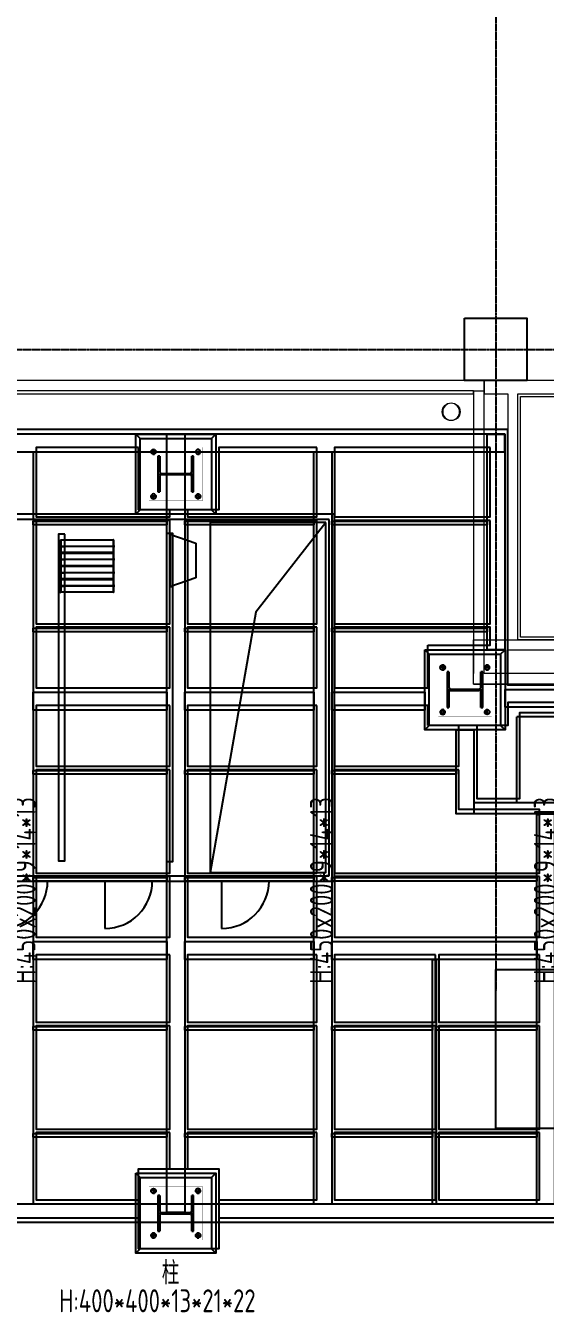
# Model space of a CAD drawing. Extents: x -3450 to 27857, y -1288 to 11880.
# Drawn here: x 6313 to 6896, y -1081 to 363 of the extents above; entities that cross this region are included whole.
import ezdxf
from ezdxf.enums import TextEntityAlignment as Align

# ---------------------------------------------------------------- set-up
doc = ezdxf.new("R2010")
doc.units = 0
for name, pattern in [('188K-SM-03-F20-MECH-鋼構-Y2257103$0$188K-SM-03-F10-MECH-鋼構-Y2257103$0$CENTER', [2, 1.25, -0.25, 0.25, -0.25]), ('X-S-FAB-L20$0$COL-CEN-LIN', [3.25, 2.5, -0.25, 0.25, -0.25]), ('X-S-FAB-L20$0$JJP_虛線(退縮線、投影線、地下室範圍、非屬本工程、圖面分區)', [0.45, 0.3, -0.15]), ('X-S-FAB-L20$0$虛線', [0.004233, 0.002117, -0.002117])]:
    doc.linetypes.add(name, pattern=pattern)
for name, color, linetype in [('188K-SM-03-F20-MECH-EQ-Y2257103$0$HEPA', 6, 'Continuous'), ('188K-SM-03-F20-MECH-EQ-Y2257103$0$桶濾', 125, 'Continuous'), ('188K-SM-03-F20-MECH-鋼構-Y2257103$0$188K-SM-03-F10-MECH-鋼構-Y2257103$0$0-Block Center-Line', 1, '188K-SM-03-F20-MECH-鋼構-Y2257103$0$188K-SM-03-F10-MECH-鋼構-Y2257103$0$CENTER'), ('188K-SM-03-F20-MECH-鋼構-Y2257103$0$188K-SM-03-F10-MECH-鋼構-Y2257103$0$0-CF-AAS-鋼構', 241, 'Continuous'), ('188K-SM-03-F20-MECH-鋼構-Y2257103$0$188K-SM-03-F10-MECH-鋼構-Y2257103$0$X-S-FAB-L20$0$1_l20平面圖_1_S-BEAM-SHOW', 9, 'Continuous'), ('X-S-FAB-L20$0$1_l20平面圖_1_A-OBJE-MEP', 8, 'Continuous'), ('X-S-FAB-L20$0$1_l20平面圖_1_A-STRS', 8, 'Continuous'), ('X-S-FAB-L20$0$1_l20平面圖_1_A-WALL-EX', 8, 'Continuous'), ('X-S-FAB-L20$0$1_l20平面圖_1_A-WALL-IN', 8, 'Continuous'), ('X-S-FAB-L20$0$1_l20平面圖_1_S-SLAB-SHOW', 8, 'Continuous'), ('X-S-FAB-L20$0$BLOCK', 8, 'Continuous'), ('X-S-FAB-L20$0$CCL', 8, 'X-S-FAB-L20$0$COL-CEN-LIN'), ('X-S-FAB-L20$0$COL-S', 8, 'Continuous'), ('X-S-FAB-L20$0$Steel Frame-188K', 8, 'Continuous')]:
    doc.layers.add(name, color=color, linetype=linetype)
doc.styles.add('188K-SM-03-F20-MECH-鋼構-Y2257103$0$188K-SM-03-F10-MECH-鋼構-Y2257103$0$X-F2-L05-E-PPB-EQ-50K$0$AA-TXT', font='isocp.shx', dxfattribs={"width": 0.8, "bigfont": 'china.shx'})

# ---------------------------------------------------------------- blocks, each defined once
blk = doc.blocks.new('X-S-FAB-L20$0$FAB2-L05')
at = {"layer": 'X-S-FAB-L20$0$CCL'}
for p, q in [((-19320, 11005), (-19320, 0)), ((-26880, 720), (1210, 720))]:
    blk.add_line(p, q, dxfattribs=at)
at = {"layer": 'X-S-FAB-L20$0$COL-S'}
blk.add_lwpolyline([(-19355, 755), (-19285, 755), (-19285, 685), (-19355, 685)], close=True, dxfattribs=at)
blk = doc.blocks.new('X-S-FAB-L20$0$A$C75d98542')
at = {"layer": 'X-S-FAB-L20$0$Steel Frame-188K'}
for points in [[(10800, -116.2), (10175, -116.2), (10175, -200), (10041.2, -200), (10041.2, 90), (5067, 90), (5067, -197.2), (4254.4, -197.2), (4254.4, 90), (-55, 90), (-55, -740)], [(3090, -795), (3840, -795)], [(3930, -795), (4680, -795)]]:
    blk.add_lwpolyline(points, dxfattribs=at)
for points in [[(3840, 70), (3725, 70), (3725, -8), (3875, -8), (3875, 0), (3840, 0)], [(4040, 70), (3930, 70), (3930, 0), (3895, 0), (3895, -8), (4040, -8)], [(4234.4, 70), (4060, 70), (4060, -8), (4234.4, -8)], [(3875, -12), (3725, -12), (3725, -128), (3875, -128)], [(4040, -12), (3895, -12), (3895, -128), (4040, -128)], [(4234.4, -12), (4060, -12), (4060, -128), (4234.4, -128)], [(3875, -132), (3725, -132), (3725, -200), (3875, -200)], [(4040, -132), (3895, -132), (3895, -200), (4040, -200)], [(4164.4, -152.2), (4234.4, -152.2), (4234.4, -132), (4060, -132), (4060, -200), (4164.4, -200)], [(5135, -216.5), (4254.4, -216.5), (4254.4, -242.2), (4219.4, -242.2), (4219.4, -324.2), (4267.8, -324.2), (4267.8, -227.7), (5077.8, -227.7), (5077.8, -336.7), (5022, -336.7), (5022, -408), (5135, -408)], [(3875, -220), (3725, -220), (3725, -288), (3875, -288)], [(4040, -220), (3895, -220), (3895, -288), (4040, -288)], [(4164.4, -242.2), (4164.4, -220), (4060, -220), (4060, -288), (4199.4, -288), (4199.4, -242.2)], [(3875, -292), (3725, -292), (3725, -408), (3875, -408)], [(4040, -292), (3895, -292), (3895, -408), (4040, -408)], [(4199.4, -292), (4060, -292), (4060, -408), (4290, -408), (4290, -336.7), (4219.4, -336.7), (4199.4, -336.7)], [(3875, -412), (3725, -412), (3725, -480), (3875, -480)], [(4040, -412), (3895, -412), (3895, -480), (4040, -480)], [(4290, -412), (4060, -412), (4060, -480), (4290, -480)], [(3875, -500), (3725, -500), (3725, -575.5), (3875, -575.5)], [(4040, -500), (3895, -500), (3895, -575.5), (4040, -575.5)], [(4173, -500), (4060, -500), (4060, -575.5), (4173, -575.5)], [(4290, -500), (4177, -500), (4177, -575.5), (4290, -575.5)], [(3875, -579.5), (3725, -579.5), (3725, -695.5), (3875, -695.5)], [(4040, -579.5), (3895, -579.5), (3895, -695.5), (4040, -695.5)], [(4173, -579.5), (4060, -579.5), (4060, -695.5), (4173, -695.5)], [(4290, -579.5), (4177, -579.5), (4177, -695.5), (4290, -695.5)], [(3875, -699.5), (3725, -699.5), (3725, -775), (3840, -775), (3840, -740), (3875, -740)], [(4040, -699.5), (3895, -699.5), (3895, -740), (3930, -740), (3930, -775), (4040, -775)], [(4173, -699.5), (4060, -699.5), (4060, -775), (4173, -775)], [(4290, -699.5), (4177, -699.5), (4177, -775), (4290, -775)], [(3840, -740), (3930, -740), (3930, -830), (3840, -830)]]:
    blk.add_lwpolyline(points, close=True, dxfattribs=at)
blk = doc.blocks.new('X-S-FAB-L20')
at = {"layer": 'X-S-FAB-L20$0$1_l20平面圖_1_A-OBJE-MEP', "color": 8, "lineweight": 0, "ltscale": 10, "flags": 128}
blk.add_lwpolyline([(6799.5, -70, 1), (6780.5, -70, 1)], format="xyb", close=True, dxfattribs=at)
at = {"layer": 'X-S-FAB-L20$0$1_l20平面圖_1_A-OBJE-MEP', "color": 8, "lineweight": 0, "ltscale": 10}
blk.add_circle((6790, -70), 10, dxfattribs=at)
at = {"layer": 'X-S-FAB-L20$0$1_l20平面圖_1_A-STRS', "color": 12, "lineweight": 0, "ltscale": 10}
for p, q in [((6868, -323), (6868, -53)), ((6868, -53), (6985.3, -53)), ((6868, -323), (6868, -53)), ((6868, -53), (7016, -53)), ((7042, -323), (6868, -323)), ((7042, -323), (6868, -323))]:
    blk.add_line(p, q, dxfattribs=at)
at = {"layer": 'X-S-FAB-L20$0$1_l20平面圖_1_A-STRS', "color": 12, "linetype": 'X-S-FAB-L20$0$虛線', "lineweight": 0, "ltscale": 10}
for p, q in [((6868, -323), (6868, -53)), ((6868, -53), (6985.3, -53)), ((7042, -323), (6868, -323))]:
    blk.add_line(p, q, dxfattribs=at)
at = {"layer": 'X-S-FAB-L20$0$1_l20平面圖_1_A-STRS', "color": 12, "linetype": 'X-S-FAB-L20$0$JJP_虛線(退縮線、投影線、地下室範圍、非屬本工程、圖面分區)', "lineweight": 0, "ltscale": 10}
for p, q in [((6868, -323), (6868, -53)), ((6868, -53), (7016, -53)), ((7042, -323), (6868, -323))]:
    blk.add_line(p, q, dxfattribs=at)
at = {"layer": 'X-S-FAB-L20$0$1_l20平面圖_1_A-WALL-EX', "color": 4, "lineweight": 0, "ltscale": 10}
blk.add_line((6827, -35), (6815, -35), dxfattribs=at)
blk.add_line((6827, -35), (6815, -35), dxfattribs=at)
at = {"layer": 'X-S-FAB-L20$0$1_l20平面圖_1_A-WALL-EX', "color": 6, "lineweight": 0, "ltscale": 10}
for p, q in [((6827, -46.5), (6827, -35)), ((6815, -46.5), (1800, -46.5)), ((6815, -46.5), (6827, -46.5)), ((6815, -46.5), (6827, -46.5))]:
    blk.add_line(p, q, dxfattribs=at)
at = {"layer": 'X-S-FAB-L20$0$1_l20平面圖_1_A-WALL-EX', "color": 4, "lineweight": 0, "ltscale": 10, "flags": 128}
blk.add_lwpolyline([(6815, -35), (1800, -35)], dxfattribs=at)
at = {"layer": 'X-S-FAB-L20$0$1_l20平面圖_1_A-WALL-EX', "color": 6, "lineweight": 0, "ltscale": 10, "flags": 128}
for points in [[(6815, -35), (6827, -35)], [(6827, -364), (6827, -35)], [(1800, -50), (6815, -50)], [(6815, -46.5), (6815, -364)], [(6815, -50), (6815, -46.5)], [(6815, -376), (6815, -364)], [(7693, -364), (6827, -364)], [(6815, -376), (7705, -376)]]:
    blk.add_lwpolyline(points, dxfattribs=at)
at = {"layer": 'X-S-FAB-L20$0$1_l20平面圖_1_A-WALL-EX', "color": 12, "lineweight": 0, "ltscale": 10, "flags": 128}
blk.add_lwpolyline([(1800, -50), (6815, -50)], dxfattribs=at)
blk.add_lwpolyline([(1800, -50), (6815, -50)], dxfattribs=at)
at = {"layer": 'X-S-FAB-L20$0$1_l20平面圖_1_A-WALL-IN', "color": 3, "lineweight": 0, "ltscale": 10, "flags": 128}
for points in [[(6827, -35), (6827, -50)], [(7645, -35), (6875, -35)], [(6827, -50), (6853.7, -50)], [(6853.7, -50), (6853.7, -337.3)], [(6865, -50), (7655, -50)], [(6865, -326), (6865, -50)], [(7655, -326), (6865, -326)], [(6853.7, -337.3), (6865, -337.3)], [(6865, -337.3), (7655, -337.3)]]:
    blk.add_lwpolyline(points, dxfattribs=at)
at = {"layer": 'X-S-FAB-L20$0$1_l20平面圖_1_S-SLAB-SHOW', "color": 15, "lineweight": 0, "ltscale": 10, "flags": 128}
blk.add_lwpolyline([(7705, -376), (6815, -376), (6815, -326), (7406, -326), (7406, -198), (7416, -198), (7416, -178), (7380, -178), (7380, -50), (7705, -50)], close=True, dxfattribs=at)
at = {"layer": 'X-S-FAB-L20$0$BLOCK'}
blk.add_blockref('X-S-FAB-L20$0$FAB2-L05', (26160, -720), dxfattribs=at)
at = {"layer": 'X-S-FAB-L20$0$Steel Frame-188K'}
blk.add_blockref('X-S-FAB-L20$0$A$C75d98542', (2599.3, -180), dxfattribs=at)
blk = doc.blocks.new('188K-SM-03-F20-MECH-EQ-Y2257103$0$HPF-610-292側視圖')
at = {"layer": '188K-SM-03-F20-MECH-EQ-Y2257103$0$HEPA'}
for p, q in [((0, 598), (292, 498)), ((0, 598), (0, 6)), ((0, 598), (25, 598)), ((25, 598), (25, 6)), ((292, 498), (292, 106)), ((292, 106), (0, 6)), ((25, 6), (0, 6))]:
    blk.add_line(p, q, dxfattribs=at)
blk = doc.blocks.new('188K-SM-03-F20-MECH-EQ-Y2257103$0$A$C03D53DB9')
at = {"layer": '188K-SM-03-F20-MECH-EQ-Y2257103$0$桶濾'}
for p, q in [((10, 0), (10, 145)), ((10, 145), (13, 145)), ((13, 0), (13, 145)), ((610, 145), (607, 145)), ((607, 145), (607, 0)), ((610, 145), (610, 0)), ((0, 72), (602, 72)), ((13, 143), (607, 143)), ((13, 2), (607, 2)), ((624, 72), (557, 72)), ((614, 127), (610, 127)), ((614, 17), (610, 17)), ((617, 11), (610, 11)), ((617, 6), (610, 6)), ((614, 127), (614, 17)), ((617, 107), (614, 107)), ((617, 102), (614, 102)), ((617, 108), (617, 100)), ((617, 12), (617, 4)), ((619, 109), (618, 109)), ((618, 109), (618, 99)), ((619, 99), (618, 99)), ((619, 13), (618, 13)), ((618, 13), (618, 3)), ((619, 3), (618, 3)), ((619, 99), (619, 109)), ((622, 106), (619, 109)), ((622, 103), (619, 99)), ((619, 3), (619, 13)), ((622, 10), (619, 13)), ((622, 7), (619, 3)), ((622, 106), (622, 103)), ((622, 10), (622, 7)), ((10, 0), (13, 0)), ((610, 0), (607, 0))]:
    blk.add_line(p, q, dxfattribs=at)
for centre, start, end in [((618, 108), 90, 180), ((618, 100), 180, 270), ((618, 12), 90, 180), ((618, 4), 180, 270)]:
    blk.add_arc(centre, 1, start, end, dxfattribs=at)
blk = doc.blocks.new('188K-SM-03-F20-MECH-EQ-Y2257103$0$A$C0D54229D')
at = {"color": 2}
for q in [(0, -532), (532, 0)]:
    blk.add_line((0, 0), q, dxfattribs=at)
blk.add_arc((0, 0), 532, 270, 0, dxfattribs=at)
blk.add_point((266, 0))
blk = doc.blocks.new('188K-SM-03-F20-MECH-EQ-Y2257103$0$0-CRMAU-12W')
at = {"color": 4}
for p, q in [((0, 0), (-18620, 0)), ((0, -4120), (0, 0)), ((-60, -60), (-18560, -60)), ((-60, -4060), (-60, -60)), ((-18620, -4120), (0, -4120)), ((-18560, -4060), (-60, -4060))]:
    blk.add_line(p, q, dxfattribs=at)
at = {"color": 6}
for p, q in [((-94, -95), (-883, -1099)), ((-883, -1099), (-1393, -4025))]:
    blk.add_line(p, q, dxfattribs=at)
blk.add_lwpolyline([(-94, -95), (-1393, -95), (-1393, -4025), (-94, -4025)], close=True, dxfattribs=at)
at = {"color": 2}
blk.add_lwpolyline([(-3026, -226), (-3096, -226), (-3096, -3894), (-3026, -3894)], close=True, dxfattribs=at)
at = {"color": 4}
blk.add_lwpolyline([(-1880, -215), (-1815, -215), (-1815, -3905), (-1880, -3905)], close=True, dxfattribs=at)
for p in [(-3750, -4120), (-2575, -4120), (-1265, -4120)]:
    blk.add_blockref('188K-SM-03-F20-MECH-EQ-Y2257103$0$A$C0D54229D', p)
at = {"layer": '188K-SM-03-F20-MECH-EQ-Y2257103$0$HEPA'}
blk.add_blockref('188K-SM-03-F20-MECH-EQ-Y2257103$0$HPF-610-292側視圖', (-1845, -822), dxfattribs=at)
blk.add_blockref('188K-SM-03-F20-MECH-EQ-Y2257103$0$HPF-610-292側視圖', (-1845, -822), dxfattribs=at)
at = {"layer": '188K-SM-03-F20-MECH-EQ-Y2257103$0$桶濾', "xscale": -1}
for p in [(-2464, -434), (-2464, -435), (-2464, -582), (-2464, -583), (-2464, -730), (-2464, -731), (-2464, -878), (-2464, -879)]:
    blk.add_blockref('188K-SM-03-F20-MECH-EQ-Y2257103$0$A$C03D53DB9', p, dxfattribs=at)
blk = doc.blocks.new('188K-SM-03-F20-MECH-EQ-Y2257103')
at = {"color": 1, "ltscale": 1000}
blk.add_lwpolyline([(6840.02, -875), (6840.02, -696.25), (7633.021, -696.25), (7633.021, -875)], close=True, dxfattribs=at)
at = {"xscale": 0.1, "yscale": 0.1, "zscale": 0.1}
blk.add_blockref('188K-SM-03-F20-MECH-EQ-Y2257103$0$0-CRMAU-12W', (6658.955, -185), dxfattribs=at)
blk = doc.blocks.new('*U1062')
blk.add_circle((0, 0), 24.5)
at = {"layer": '188K-SM-03-F20-MECH-鋼構-Y2257103$0$188K-SM-03-F10-MECH-鋼構-Y2257103$0$0-Block Center-Line'}
for p, q in [((0, -34), (0, 34)), ((-34, 0), (34, 0))]:
    blk.add_line(p, q, dxfattribs=at)
blk = doc.blocks.new('188K-SM-03-F20-MECH-鋼構-Y2257103$0$AUDIT_I_250817102654-3')
for p, q in [((200, 200), (-200, 200)), ((-200, 200), (-200, 179)), ((-28.5, 179), (-200, 179)), ((-6.5, 157), (-6.5, -157)), ((0, 200), (0, -200)), ((6.5, 157), (6.5, -157)), ((200, 179), (28.5, 179)), ((200, 179), (200, 200)), ((-200, -179), (-28.5, -179)), ((-200, -179), (-200, -200)), ((-200, -200), (200, -200)), ((28.5, -179), (200, -179)), ((200, -200), (200, -179))]:
    blk.add_line(p, q)
for centre, start, end in [((-28.5, 157), 0, 90), ((28.5, 157), 90, 180), ((-28.5, -157), 270, 360), ((28.5, -157), 180, 270)]:
    blk.add_arc(centre, 22, start, end)
blk = doc.blocks.new('188K-SM-03-F20-MECH-鋼構-Y2257103$0$188K-SM-03-F10-MECH-鋼構-Y2257103$0$A$C1e76e784')
for p, q in [((50, 850), (0, 900)), ((850, 850), (900, 900)), ((0, 0), (50, 50)), ((850, 50), (900, 0))]:
    blk.add_line(p, q)
for points in [[(0, 900), (900, 900), (900, 0), (0, 0)], [(50, 850), (850, 850), (850, 50), (50, 50)]]:
    blk.add_lwpolyline(points, close=True)
at = {"color": 3, "const_width": 1}
blk.add_lwpolyline([(150, 750), (750, 750), (750, 150), (150, 150)], close=True, dxfattribs=at)
at = {"yscale": 1.083333333333333, "zscale": 1.083333333333333, "rotation": 180}
for p, xscale in [((200, 700), 1.083333333333333), ((700, 700), -1.083333333333333)]:
    blk.add_blockref('*U1062', p, dxfattribs=dict(at, xscale=xscale))
at = {"rotation": 90}
blk.add_blockref('188K-SM-03-F20-MECH-鋼構-Y2257103$0$AUDIT_I_250817102654-3', (450, 450), dxfattribs=at)
at = {"yscale": 1.083333333333333, "zscale": 1.083333333333333}
for p, xscale in [((200, 200), -1.083333333333333), ((700, 200), 1.083333333333333)]:
    blk.add_blockref('*U1062', p, dxfattribs=dict(at, xscale=xscale))
blk = doc.blocks.new('*U1064')
at = {"layer": '188K-SM-03-F20-MECH-鋼構-Y2257103$0$188K-SM-03-F10-MECH-鋼構-Y2257103$0$0-CF-AAS-鋼構', "color": 181}
blk.add_lwpolyline([(-10, -330), (10, -330), (10, -1175), (-10, -1175)], close=True, dxfattribs=at)
blk = doc.blocks.new('*U1063')
at = {"color": 0, "linetype": 'ByBlock', "lineweight": -2, "transparency": 16777216}
for p in [(0, 0), (250, 0), (500, 0)]:
    blk.add_blockref('*U1064', p, dxfattribs=at)
blk = doc.blocks.new('188K-SM-03-F20-MECH-鋼構-Y2257103$0$A$C3848be83')
for points in [[(-12184, 183), (-12034, 183), (-12034, 179), (-12184, 179)], [(-12014, 183), (-11869, 183), (-11869, 179), (-12014, 179)], [(-11849, 183), (-11674.6, 183), (-11674.6, 179), (-11849, 179)], [(-12184, 63), (-12034, 63), (-12034, 59), (-12184, 59)], [(-12014, 63), (-11869, 63), (-11869, 59), (-12014, 59)], [(-11849, 63), (-11674.6, 63), (-11674.6, 59), (-11849, 59)], [(-12184, -97), (-12034, -97), (-12034, -101), (-12184, -101)], [(-12014, -97), (-11869, -97), (-11869, -101), (-12014, -101)], [(-11849, -97), (-11709.5, -97), (-11709.5, -101), (-11849, -101)], [(-12184, -217), (-12034, -217), (-12034, -221), (-12184, -221)], [(-12014, -217), (-11869, -217), (-11869, -221), (-12014, -221)], [(-11849, -217), (-11619, -217), (-11619, -221), (-11849, -221)], [(-11731.9, -309), (-11731.9, -584), (-11736, -584), (-11736, -309)], [(-12184, -384.5), (-12034, -384.5), (-12034, -388.5), (-12184, -388.5)], [(-12014, -384.5), (-11869, -384.5), (-11869, -388.5), (-12014, -388.5)], [(-11849, -384.5), (-11736, -384.5), (-11736, -388.5), (-11849, -388.5)], [(-11731.9, -384.5), (-11619, -384.5), (-11619, -388.5), (-11731.9, -388.5)], [(-12184, -504.5), (-12034, -504.5), (-12034, -508.5), (-12184, -508.5)], [(-12014, -504.5), (-11869, -504.5), (-11869, -508.5), (-12014, -508.5)], [(-11849, -504.5), (-11736, -504.5), (-11736, -508.5), (-11849, -508.5)], [(-11731.9, -504.5), (-11619, -504.5), (-11619, -508.5), (-11731.9, -508.5)]]:
    blk.add_lwpolyline(points, close=True)
at = {"layer": '188K-SM-03-F20-MECH-鋼構-Y2257103$0$188K-SM-03-F10-MECH-鋼構-Y2257103$0$0-CF-AAS-鋼構', "color": 140}
for points in [[(-15934, 261), (-11654.6, 261), (-11654.6, 281), (-15934, 281)], [(-12034, 281), (-12014, 281), (-12014, -593.3), (-12034, -593.3)], [(-11674.6, 281), (-11654.6, 281), (-11654.6, 38.8), (-11674.6, 38.8)], [(-15934, -604), (-1389.3, -604), (-1389.3, -584), (-15934, -584)]]:
    blk.add_lwpolyline(points, close=True, dxfattribs=at)
at = {"layer": '188K-SM-03-F20-MECH-鋼構-Y2257103$0$188K-SM-03-F10-MECH-鋼構-Y2257103$0$0-CF-AAS-鋼構', "color": 181}
for points in [[(-11869, 261), (-11849, 261), (-11849, -584), (-11869, -584)], [(-12184, -9), (-12034, -9), (-12034, -29), (-12184, -29)], [(-12014, -9), (-11869, -9), (-11869, -29), (-12014, -29)], [(-11849, -9), (-11744.5, -9), (-11744.5, -29), (-11849, -29)], [(-11709.5, -51.2), (-11689.5, -51.2), (-11689.5, -145.7), (-11709.5, -145.7)], [(-11619, -145.7), (-11599, -145.7), (-11599, -584), (-11619, -584)], [(-12184, -289), (-12034, -289), (-12034, -309), (-12184, -309)], [(-12014, -289), (-11869, -289), (-11869, -309), (-12014, -309)], [(-11849, -289), (-11619, -289), (-11619, -309), (-11849, -309)]]:
    blk.add_lwpolyline(points, close=True, dxfattribs=at)
at = {"layer": '188K-SM-03-F20-MECH-鋼構-Y2257103$0$188K-SM-03-F10-MECH-鋼構-Y2257103$0$0-CF-AAS-鋼構', "color": 140}
blk.add_lwpolyline([(-10774.1, -6.2), (-11654.6, -6.2), (-11654.6, -25.5), (-10774, -25.5)], dxfattribs=at)
at = {"layer": '188K-SM-03-F20-MECH-鋼構-Y2257103$0$188K-SM-03-F10-MECH-鋼構-Y2257103$0$X-S-FAB-L20$0$1_l20平面圖_1_S-BEAM-SHOW', "color": 253, "ltscale": 10, "true_color": 0x9898cc, "flags": 128}
for points in [[(-11641.2, -133.2), (-11641.2, -36.7)], [(-10831.2, -36.7), (-11641.2, -36.7)], [(-10831.2, -133.2), (-11689.5, -133.2)], [(-10831.2, -145.7), (-11689.5, -145.7)]]:
    blk.add_lwpolyline(points, dxfattribs=at)
blk.add_blockref('*U1063', (-12694, 591))
at = {"layer": '188K-SM-03-F20-MECH-鋼構-Y2257103$0$188K-SM-03-F10-MECH-鋼構-Y2257103$0$0-CF-AAS-鋼構', "xscale": 0.1, "yscale": 0.1, "zscale": 0.1}
for p in [(-12069, 191), (-11744.5, -51.2), (-12069, -639)]:
    blk.add_blockref('188K-SM-03-F20-MECH-鋼構-Y2257103$0$188K-SM-03-F10-MECH-鋼構-Y2257103$0$A$C1e76e784', p, dxfattribs=at)
at = {"layer": '188K-SM-03-F20-MECH-鋼構-Y2257103$0$188K-SM-03-F10-MECH-鋼構-Y2257103$0$0-CF-AAS-鋼構', "color": 2, "style": '188K-SM-03-F20-MECH-鋼構-Y2257103$0$188K-SM-03-F10-MECH-鋼構-Y2257103$0$X-F2-L05-E-PPB-EQ-50K$0$AA-TXT', "width": 0.8}
for p in [(-12194.3, -336.4), (-11860.5, -336.4), (-11609.3, -336.4)]:
    blk.add_text('H:450x200*9*14*13', height=25.769, rotation=90, dxfattribs=at).set_placement(p, align=Align.MIDDLE_LEFT)
for s, height, p in [('柱', 25.8, (-12039.7, -673.9)), ('H:400*400*13*21*22', 25.769, (-12154.9, -705.2))]:
    blk.add_text(s, height=height, dxfattribs=at).set_placement(p)
blk = doc.blocks.new('188K-SM-03-F20-MECH-鋼構-Y2257103')
blk.add_blockref('188K-SM-03-F20-MECH-鋼構-Y2257103$0$A$C3848be83', (18505, -376))

msp = doc.modelspace()

# ---------------------------------------------------------------- block references
for name in ['X-S-FAB-L20', '188K-SM-03-F20-MECH-EQ-Y2257103', '188K-SM-03-F20-MECH-鋼構-Y2257103']:
    msp.add_blockref(name, (0, 0))

doc.saveas('drawing.dxf')
